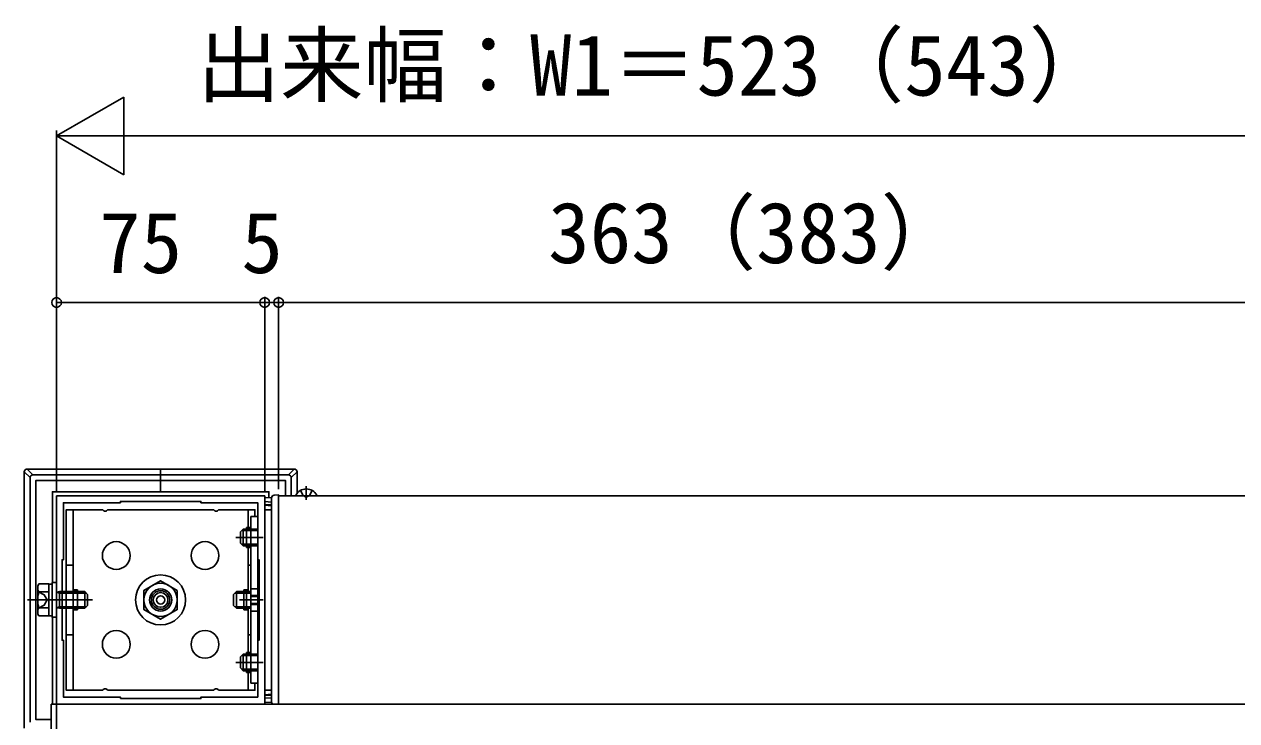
# Model space of a CAD drawing. Units: millimetres, scale not verified. Extents: x -875 to 875, y -1310 to 1300.
# Drawn here: x -750 to -531.6, y -90.3 to 35.1 of the extents above; entities that cross this region are included whole.
import ezdxf
from ezdxf.enums import TextEntityAlignment as Align

# ---------------------------------------------------------------- set-up
doc = ezdxf.new("R2010")
doc.units = ezdxf.units.MM
doc.header["$LTSCALE"] = 4
for name, color, linetype in [('0-2_YKK_11', 7, 'Continuous'), ('0-3_YKK_12', 2, 'Continuous'), ('0-4_YKK_13', 4, 'Continuous'), ('0-5_YKK_D', 6, 'Continuous')]:
    doc.layers.add(name, color=color, linetype=linetype)
doc.styles.add('ＭＳ ゴシック', font='')
doc.styles.get('ＭＳ ゴシック').set_extended_font_data('MS Gothic')

msp = doc.modelspace()

# ---------------------------------------------------------------- linework, layer by layer
at = {"layer": '0-2_YKK_11'}
for points in [[(-744.18, -87.32), (-744.18, -49.82), (-706.68, -49.82), (-706.68, -87.32)], [(-732.68, -86.32), (-718.18, -86.32), (-718.18, -86.07), (-707.93, -86.07), (-707.93, -75.82), (-707.68, -75.82), (-707.68, -61.32), (-707.93, -61.32), (-707.93, -51.07), (-718.18, -51.07), (-718.18, -50.82), (-732.68, -50.82), (-732.68, -51.07), (-742.93, -51.07), (-742.93, -61.32), (-743.18, -61.32), (-743.18, -75.82), (-742.93, -75.82), (-742.93, -86.07), (-732.68, -86.07)]]:
    msp.add_lwpolyline(points, close=True, dxfattribs=at)
at = {"layer": '0-3_YKK_12'}
for points in [[(-704.18, -49.82), (-522.68, -49.82), (-522.68, -87.32), (-704.18, -87.32)], [(-744.18, -87.32), (-482.68, -87.32), (-482.68, -93.32), (-744.18, -93.32)]]:
    msp.add_lwpolyline(points, close=True, dxfattribs=at)
at = {"layer": '0-4_YKK_13'}
for p, q in [((-748.958, -46.541), (-750, -45.499)), ((-750, -45.499), (-750, -91.642)), ((-749.501, -45), (-748.459, -46.042)), ((-725.43, -45), (-749.501, -45)), ((-725.43, -46.042), (-725.43, -45)), ((-725.43, -46.042), (-725.43, -45)), ((-701.358, -45), (-725.43, -45)), ((-725.43, -46.042), (-725.43, -45)), ((-702.4, -46.042), (-701.358, -45)), ((-700.859, -45.499), (-701.901, -46.541)), ((-700.859, -49.41), (-700.859, -45.499)), ((-748.958, -90.6), (-748.958, -46.541)), ((-725.43, -46.042), (-702.4, -46.042)), ((-725.43, -46.541), (-725.43, -46.042)), ((-725.43, -46.541), (-725.43, -47.07)), ((-725.43, -49.07), (-725.43, -47.07)), ((-725.43, -49.07), (-725.43, -47.07)), ((-725.43, -47.07), (-725.43, -49.07)), ((-701.901, -46.541), (-701.901, -49.82)), ((-705.43, -50.192), (-706.68, -50.115)), ((-706.68, -50.865), (-706.68, -50.115)), ((-705.43, -86.955), (-705.43, -50.185)), ((-700.977, -49.82), (-697.382, -49.82)), ((-700.205, -48.837), (-699.752, -49.745)), ((-699.18, -50.049), (-699.752, -49.745)), ((-699.18, -48.07), (-699.18, -50.549)), ((-699.18, -50.049), (-698.607, -49.745)), ((-698.155, -48.837), (-698.607, -49.745)), ((-741.18, -52.32), (-741.18, -84.82)), ((-734.997, -52.32), (-715.863, -52.32)), ((-709.68, -52.32), (-709.68, -55.52)), ((-705.43, -50.942), (-706.68, -50.865)), ((-706.68, -51.365), (-705.43, -51.442)), ((-706.68, -51.515), (-706.68, -62.266)), ((-706.68, -51.515), (-705.43, -51.592)), ((-709.18, -53.57), (-709.18, -83.57)), ((-707.93, -53.57), (-709.18, -53.57)), ((-707.93, -83.57), (-707.93, -53.57)), ((-710.53, -55.82), (-711.03, -56.32)), ((-711.03, -58.32), (-711.03, -56.32)), ((-710.53, -55.82), (-710.53, -58.82)), ((-709.93, -59.12), (-709.93, -55.52)), ((-709.18, -55.52), (-709.93, -55.52)), ((-707.93, -55.82), (-709.93, -55.82)), ((-707.93, -56.07), (-709.93, -56.07)), ((-707.93, -57.32), (-711.885, -57.32)), ((-710.53, -58.82), (-711.03, -58.32)), ((-706.93, -57.32), (-710.58, -57.32)), ((-707.93, -58.57), (-709.93, -58.57)), ((-707.93, -58.82), (-709.93, -58.82)), ((-709.18, -59.12), (-709.93, -59.12)), ((-709.68, -59.12), (-709.68, -67.331)), ((-742.43, -62.32), (-741.18, -62.32)), ((-709.68, -62.32), (-709.18, -62.32)), ((-706.68, -62.266), (-706.68, -74.875)), ((-744.18, -65.445), (-744.18, -71.695)), ((-747.58, -66.07), (-747.356, -65.684)), ((-747.58, -71.07), (-747.58, -66.07)), ((-747.356, -65.684), (-745.58, -65.684)), ((-747.356, -67.127), (-745.58, -67.127)), ((-745.58, -71.457), (-745.58, -65.684)), ((-745.58, -65.72), (-744.98, -65.72)), ((-744.18, -67.17), (-744.139, -67.17)), ((-744.139, -67.17), (-743.669, -67.07)), ((-744.139, -67.17), (-743.669, -67.34)), ((-743.669, -70.07), (-743.669, -67.07)), ((-741.18, -66.77), (-740.43, -66.77)), ((-740.43, -66.77), (-740.43, -70.37)), ((-739.08, -70.07), (-739.08, -67.07)), ((-739.08, -67.07), (-738.58, -67.57)), ((-738.58, -67.57), (-738.58, -69.57)), ((-711.78, -67.07), (-712.28, -67.57)), ((-712.28, -67.57), (-712.28, -69.57)), ((-711.78, -70.07), (-711.78, -67.07)), ((-710.43, -66.77), (-710.43, -70.37)), ((-709.68, -66.77), (-710.43, -66.77)), ((-709.93, -69.701), (-709.93, -67.421)), ((-707.93, -66.57), (-709.18, -66.57)), ((-709.18, -67.421), (-709.18, -69.72)), ((-749.43, -68.57), (-737.724, -68.57)), ((-744.139, -69.97), (-743.669, -69.8)), ((-739.08, -70.07), (-738.58, -69.57)), ((-711.78, -70.07), (-712.28, -69.57)), ((-711.22, -68.57), (-707.18, -68.57)), ((-706.93, -68.57), (-710.58, -68.57)), ((-709.68, -69.81), (-709.68, -78.02)), ((-707.93, -67.745), (-709.18, -67.745)), ((-707.68, -67.945), (-709.18, -67.945)), ((-707.68, -69.195), (-709.18, -69.195)), ((-707.93, -69.395), (-709.18, -69.395)), ((-747.58, -71.07), (-747.356, -71.457)), ((-747.356, -70.014), (-745.58, -70.014)), ((-747.356, -71.457), (-745.58, -71.457)), ((-744.98, -71.42), (-745.58, -71.42)), ((-744.93, -71.695), (-744.93, -87.32)), ((-744.18, -69.97), (-744.139, -69.97)), ((-744.139, -69.97), (-743.669, -70.07)), ((-741.18, -70.37), (-740.43, -70.37)), ((-709.68, -70.37), (-710.43, -70.37)), ((-707.93, -70.57), (-709.18, -70.57)), ((-742.43, -74.82), (-741.18, -74.82)), ((-709.68, -74.82), (-709.18, -74.82)), ((-706.68, -74.875), (-706.68, -85.625)), ((-710.53, -78.32), (-711.03, -78.82)), ((-710.53, -78.32), (-710.53, -81.32)), ((-709.93, -78.02), (-709.93, -81.62)), ((-709.18, -78.02), (-709.93, -78.02)), ((-707.93, -78.32), (-709.93, -78.32)), ((-707.93, -78.57), (-709.93, -78.57)), ((-707.93, -79.82), (-711.885, -79.82)), ((-711.03, -80.82), (-711.03, -78.82)), ((-710.53, -81.32), (-711.03, -80.82)), ((-706.93, -79.82), (-710.58, -79.82)), ((-707.93, -81.07), (-709.93, -81.07)), ((-707.93, -81.32), (-709.93, -81.32)), ((-709.18, -81.62), (-709.93, -81.62)), ((-709.68, -81.62), (-709.68, -84.82)), ((-715.863, -84.82), (-734.997, -84.82)), ((-707.93, -83.57), (-709.18, -83.57)), ((-705.43, -85.549), (-706.68, -85.625)), ((-706.68, -85.625), (-706.68, -85.776))]:
    msp.add_line(p, q, dxfattribs=at)
for points in [[(-748.459, -46.042), (-725.43, -46.042), (-725.43, -46.541)], [(-725.43, -47.07), (-747.93, -47.07), (-747.93, -90.07), (-745.18, -90.07)], [(-725.43, -46.042), (-725.43, -46.541), (-725.43, -47.07)], [(-702.93, -49.82), (-702.93, -47.07), (-725.43, -47.07), (-725.43, -46.541)], [(-725.43, -49.07), (-744.93, -49.07), (-744.93, -65.445)], [(-705.93, -50.161), (-705.93, -49.07), (-725.43, -49.07)], [(-704.956, -49.686), (-704.18, -49.645), (-704.18, -49.895), (-704.18, -87.246), (-704.18, -87.32)], [(-735.863, -84.82), (-742.43, -84.82), (-742.43, -52.32), (-735.863, -52.32)], [(-714.997, -52.32), (-708.43, -52.32), (-708.43, -53.57)], [(-706.68, -50.865), (-706.68, -51.365), (-706.68, -51.515)], [(-710.8, -56.09), (-710.13, -56.09), (-707.93, -56.09)], [(-710.53, -55.82), (-710.13, -55.82), (-707.93, -55.82)], [(-710.8, -58.55), (-710.13, -58.55), (-707.93, -58.55)], [(-707.93, -58.82), (-710.13, -58.82), (-710.53, -58.82)], [(-744.18, -71.695), (-744.98, -71.695), (-744.98, -65.445), (-744.18, -65.445)], [(-747.581, -67.045), (-746.402, -67.62), (-745.897, -68.57)], [(-743.669, -67.07), (-739.48, -67.07), (-739.08, -67.07)], [(-738.81, -67.34), (-739.48, -67.34), (-743.669, -67.34)], [(-712.05, -67.34), (-711.38, -67.34), (-709.18, -67.34)], [(-709.18, -67.07), (-711.38, -67.07), (-711.78, -67.07)], [(-747.581, -70.095), (-746.402, -69.52), (-745.897, -68.57)], [(-738.81, -69.8), (-739.48, -69.8), (-743.669, -69.8)], [(-712.05, -69.8), (-711.38, -69.8), (-709.18, -69.8)], [(-739.08, -70.07), (-739.48, -70.07), (-743.669, -70.07)], [(-711.78, -70.07), (-711.38, -70.07), (-709.18, -70.07)], [(-710.8, -78.59), (-710.13, -78.59), (-707.93, -78.59)], [(-710.53, -78.32), (-710.13, -78.32), (-707.93, -78.32)], [(-710.8, -81.05), (-710.13, -81.05), (-707.93, -81.05)], [(-707.93, -81.32), (-710.13, -81.32), (-710.53, -81.32)], [(-708.43, -83.57), (-708.43, -84.82), (-714.997, -84.82)], [(-705.43, -85.699), (-706.68, -85.776), (-706.68, -86.276)], [(-705.43, -86.199), (-706.68, -86.276), (-706.68, -87.026), (-705.43, -86.949)]]:
    msp.add_lwpolyline(points, dxfattribs=at)
for points in [[(-705.43, -52.32), (-706.68, -52.32), (-706.68, -84.82), (-705.43, -84.82)], [(-722.43, -66.838), (-725.43, -65.106), (-728.43, -66.838), (-728.43, -70.302), (-725.43, -72.034), (-722.43, -70.302)], [(-745.18, -87.32), (-744.18, -87.32), (-744.18, -93.57), (-745.18, -93.57)]]:
    msp.add_lwpolyline(points, close=True, dxfattribs=at)
for centre, radius in [((-733.43, -60.57), 2.5), ((-717.43, -60.57), 2.5), ((-725.43, -68.57), 4.5), ((-725.43, -68.57), 3), ((-725.43, -68.57), 2), ((-725.43, -68.57), 1.662), ((-725.43, -68.57), 1.325), ((-725.43, -68.57), 0.75), ((-733.43, -76.57), 2.5), ((-717.43, -76.57), 2.5)]:
    msp.add_circle(centre, radius, dxfattribs=at)
for centre, radius, start, end in [((-748.457, -46.543), 0.501, 90.24971, 179.75029), ((-702.402, -46.543), 0.501, 0.24971, 89.75029), ((-704.93, -50.185), 0.5, 93, 180), ((-700.977, -49.743), 0.0772, 152.71904, 270), ((-699.18, -50.67), 2.1, 27.28096, 152.71904), ((-697.382, -49.743), 0.0772, 270, 27.28096), ((-735.43, -52.07), 0.5, 210, 330), ((-715.43, -52.07), 0.5, 210, 330), ((-746.302, -66.405), 1.278, 145.61708, 214.38292), ((-742.803, -68.57), 4.777, 162.41276, 197.58724), ((-709.555, -68.07), 0.75, 60.00006, 119.99994), ((-709.555, -69.07), 0.75, 240.00006, 299.99994), ((-746.302, -70.735), 1.278, 145.61708, 214.38292), ((-735.43, -85.07), 0.5, 30, 150), ((-715.43, -85.07), 0.5, 30, 150), ((-704.93, -86.955), 0.5, 180, 226.88504)]:
    msp.add_arc(centre, radius, start, end, dxfattribs=at)
for centre, major_axis in [((-749.499, -45.501), (-0.355, 0.355)), ((-701.36, -45.501), (0.355, 0.355))]:
    msp.add_ellipse(centre, major_axis=major_axis, ratio=0.99628, start_param=5.4996506, end_param=7.06672, dxfattribs=at)
at = {"layer": '0-5_YKK_D'}
for p, q in [((-744.18, 15), (-732.055, 22)), ((-732.055, 8), (-732.055, 22)), ((-744.18, -48.97), (-744.18, 16)), ((-744.18, 15), (-732.055, 8)), ((-744.18, 15), (-719.931, 15)), ((-730.18, 15), (-496.68, 15)), ((-744.18, -48.97), (-744.18, -14)), ((-706.68, -15), (-744.18, -15)), ((-706.68, -15), (-710.18, -15)), ((-706.68, -48.97), (-706.68, -14)), ((-706.68, -48.97), (-706.68, -14)), ((-704.18, -15), (-706.68, -15)), ((-704.18, -48.645), (-704.18, -14)), ((-704.18, -48.645), (-704.18, -14)), ((-704.18, -15), (-522.68, -15)), ((-704.18, -15), (-700.68, -15))]:
    msp.add_line(p, q, dxfattribs=at)
for centre in [(-744.18, -15), (-706.68, -15), (-706.68, -15), (-704.18, -15), (-704.18, -15)]:
    msp.add_circle(centre, 0.875, dxfattribs=at)

# ---------------------------------------------------------------- texts
at = {"layer": '0-5_YKK_D', "style": 'ＭＳ ゴシック'}
for s, p in [('出来幅：W1＝523（543）', (-718.898, 18.96)), ('363（383）', (-655.617, -11.21)), ('75', (-736.509, -13)), ('5', (-710.884, -13))]:
    msp.add_text(s, height=11, dxfattribs=at).set_placement(p, align=Align.BOTTOM_LEFT)

doc.saveas('drawing.dxf')
